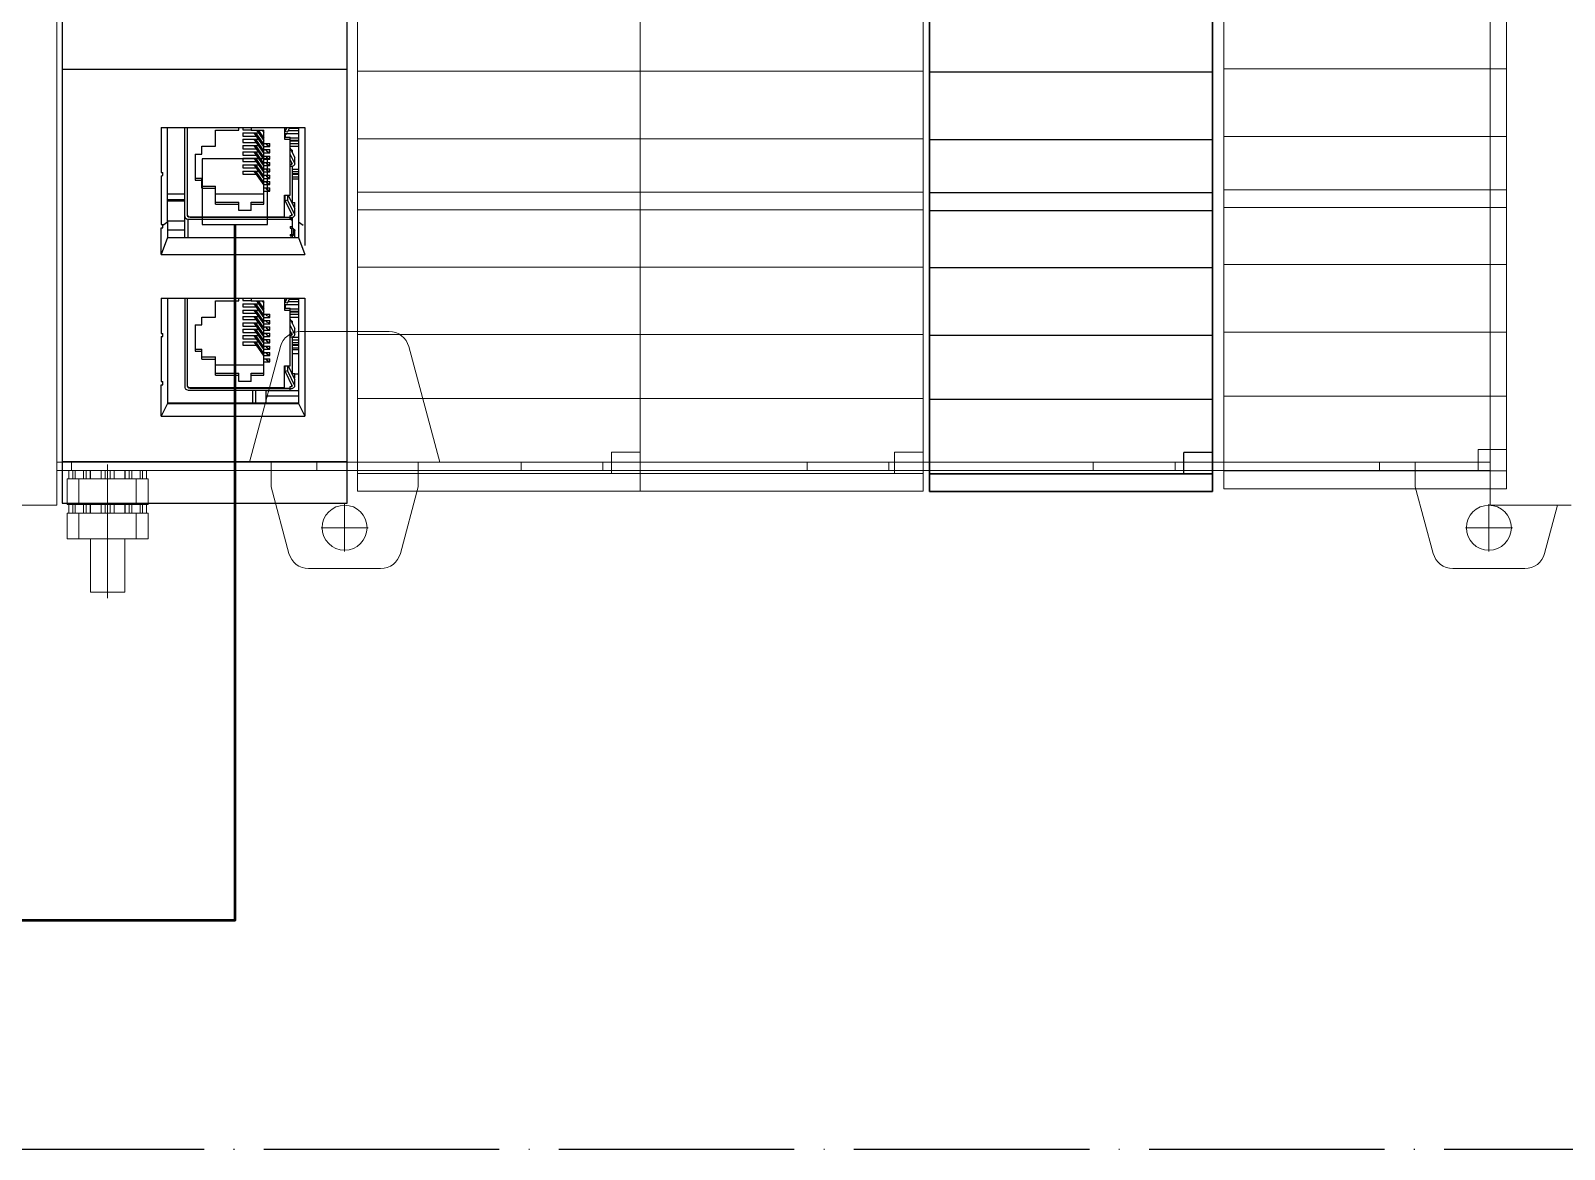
# Model space of a CAD drawing. Header units: millimetres. Extents: x 0 to 3780, y 0 to 2673.
# Drawn here: x 1346 to 1533.7, y 472 to 608.8 of the extents above; entities that cross this region are included whole.
import ezdxf
from ezdxf.enums import TextEntityAlignment as Align

# ---------------------------------------------------------------- set-up
doc = ezdxf.new("R2010")
doc.units = ezdxf.units.MM
doc.linetypes.add('EPL_DASHDOT', pattern=[1, 0.8, -0.1, 0, -0.1])
for name, color, linetype, lineweight in [('AM_0', 7, 'Continuous', 5), ('AM_7', 7, 'Continuous', 5), ('AM_9', 6, 'Continuous', 5), ('EPLAN102', 7, 'Continuous', 5), ('EPLAN307', 134, 'EPL_DASHDOT', 5), ('EPLAN400', 5, 'Continuous', 5), ('EPLAN440', 73, 'Continuous', 5), ('EPLAN500', 7, 'Continuous', 5), ('EPLAN501', 7, 'Continuous', 5), ('EPLAN502', 7, 'Continuous', 5), ('EPLAN503', 7, 'Continuous', 5), ('EPLAN504', 7, 'Continuous', 5), ('EPLAN700', 12, 'Continuous', 5), ('EPLAN706', 5, 'Continuous', 5), ('EPLAN710', 5, 'Continuous', 5), ('EPLAN712', 5, 'Continuous', 5), ('EPLAN714', 7, 'Continuous', 5)]:
    doc.layers.add(name, color=color, linetype=linetype, lineweight=lineweight)
doc.styles.add('Tahoma', font='')
doc.styles.get('Tahoma').set_extended_font_data('Tahoma')

# ---------------------------------------------------------------- blocks, each defined once
blk = doc.blocks.new('EPLSYM_LibrarySPECIAL_Symbol2_Variant0_Placement1_1')
at = {"layer": 'EPLAN307', "lineweight": 25, "ltscale": 36}
blk.add_lwpolyline([(0, -276.51), (638.05, -276.51), (638.05, 0), (0, 0)], close=True, dxfattribs=at)
at = {"layer": 'EPLAN400', "color": 5, "style": 'Tahoma'}
blk.add_attdef('88_20010', text='', height=2.26, dxfattribs=at).set_placement((-1.5, -0.95), align=Align.TOP_RIGHT)
at = {"layer": 'EPLAN500', "color": 7, "style": 'Tahoma'}
blk.add_attdef('88_20027', text='', height=1.63, dxfattribs=at).set_placement((-1.5, -4.58), align=Align.TOP_RIGHT)
at = {"layer": 'EPLAN501', "color": 7, "style": 'Tahoma'}
blk.add_attdef('88_20011', text='', height=18.06, dxfattribs=at).set_placement((-1.5, -13.26), align=Align.TOP_RIGHT)
at = {"layer": 'EPLAN502', "color": 7, "style": 'Tahoma'}
blk.add_attdef('88_20025', text='', height=1.63, dxfattribs=at).set_placement((-1.5, -12.68), align=Align.TOP_RIGHT)
at = {"layer": 'EPLAN503', "color": 7, "style": 'Tahoma'}
blk.add_attdef('88_20024', text='', height=1.63, dxfattribs=at).set_placement((-1.5, -15.38), align=Align.TOP_RIGHT)
at = {"layer": 'EPLAN504', "color": 7, "style": 'Tahoma'}
blk.add_attdef('88_20901[1]', text='', height=1.63, dxfattribs=at).set_placement((-1.5, -7.28), align=Align.TOP_RIGHT)
blk = doc.blocks.new('EPLSYM_LibrarySPECIAL_Symbol210_Variant2_Placement43')
at = {"layer": 'EPLAN700', "lineweight": 50, "ltscale": 36}
blk.add_line((0, 0), (0, -2), dxfattribs=at)
at = {"layer": 'EPLAN706', "lineweight": 25, "ltscale": 36}
blk.add_lwpolyline([(-4, 0), (4, 0), (4, 8), (-4, 8)], close=True, dxfattribs=at)
at = {"layer": 'EPLAN440', "color": 73, "style": 'Tahoma'}
blk.add_attdef('17_20300', text='', height=1.63, dxfattribs=at).set_placement((0, 13.75), align=Align.BOTTOM_LEFT)
at = {"layer": 'EPLAN500', "color": 7, "style": 'Tahoma'}
blk.add_attdef('17_20027', text='', height=1.63, dxfattribs=at).set_placement((0, 16.45), align=Align.BOTTOM_LEFT)
at = {"layer": 'EPLAN501', "color": 7, "style": 'Tahoma'}
blk.add_attdef('17_20011', text='', height=1.63, dxfattribs=at).set_placement((0, 19.15), align=Align.BOTTOM_LEFT)
at = {"layer": 'EPLAN712', "color": 5, "style": 'Tahoma'}
blk.add_attdef('17_20010', text='', height=2.26, dxfattribs=at).set_placement((0, 10), align=Align.BOTTOM_CENTER)
blk = doc.blocks.new('EPLSYM_LibrarySPECIAL_Symbol202_Variant0_Placement43_12')
at = {"layer": 'EPLAN700', "color": 3, "lineweight": 50, "ltscale": 36}
blk.add_lwpolyline([(0, 0), (0, -83.13), (-284.17, -83.13), (-284.17, 718.88), (-487.19, 718.88)], dxfattribs=at)
at = {"layer": 'EPLAN710', "color": 5, "style": 'Tahoma'}
blk.add_attdef('17_20010', text='', height=2.26, dxfattribs=at).set_placement((-1, 9.1), align=Align.BOTTOM_LEFT)
at = {"layer": 'EPLAN714', "color": 7, "style": 'Tahoma'}
for tag, height, p in [('17_20027', 6.32, (-1, 6.4)), ('17_20250', 1.63, (-1, 3.7)), ('17_20011', 1.63, (-1, 1))]:
    blk.add_attdef(tag, text='', height=height, dxfattribs=at).set_placement(p, align=Align.BOTTOM_RIGHT)

msp = doc.modelspace()

# ---------------------------------------------------------------- linework, layer by layer
at = {"lineweight": 0}
for p, q in [((1386, 603.85), (1420.6, 603.85)), ((1420.6, 603.85), (1455.2, 603.85)), ((1492, 604.15), (1526.6, 604.15)), ((1386, 595.58), (1420.6, 595.58)), ((1420.6, 595.58), (1455.2, 595.58)), ((1492, 595.88), (1526.6, 595.88)), ((1492, 589.36), (1526.6, 589.36)), ((1386, 589.06), (1420.6, 589.06)), ((1420.6, 589.06), (1455.2, 589.06)), ((1386, 586.89), (1420.6, 586.89)), ((1420.6, 586.89), (1455.2, 586.89)), ((1492, 587.19), (1526.6, 587.19)), ((1386, 579.91), (1420.6, 579.91)), ((1420.6, 579.91), (1455.2, 579.91)), ((1492, 580.21), (1526.6, 580.21)), ((1386, 571.66), (1420.6, 571.66)), ((1420.6, 571.66), (1455.2, 571.66)), ((1492, 571.96), (1526.6, 571.96)), ((1386, 563.82), (1420.6, 563.82)), ((1420.6, 563.82), (1455.2, 563.82)), ((1492, 564.12), (1526.6, 564.12)), ((1523.1, 554.97), (1523.1, 557.58)), ((1526.6, 557.58), (1523.1, 557.58)), ((1417.1, 554.67), (1417.1, 557.28)), ((1420.6, 557.28), (1417.1, 557.28)), ((1451.7, 554.67), (1451.7, 557.28)), ((1455.2, 557.28), (1451.7, 557.28))]:
    msp.add_line(p, q, dxfattribs=at)
for points in [[(1420.6, 554.67), (1386, 554.67), (1386, 697), (1420.6, 697)], [(1386, 697), (1386, 554.67), (1420.6, 554.67), (1420.6, 697)], [(1455.2, 554.67), (1420.6, 554.67), (1420.6, 697), (1455.2, 697)], [(1420.6, 697), (1420.6, 554.67), (1455.2, 554.67), (1455.2, 697)], [(1526.6, 554.97), (1492, 554.97), (1492, 697.3), (1526.6, 697.3)], [(1492, 697.3), (1492, 554.97), (1526.6, 554.97), (1526.6, 697.3)], [(1420.6, 552.5), (1420.6, 554.67), (1420.6, 552.5), (1386, 552.5), (1386, 554.67), (1386, 552.5)], [(1455.2, 552.5), (1455.2, 554.67), (1455.2, 552.5), (1420.6, 552.5), (1420.6, 554.67), (1420.6, 552.5)], [(1526.6, 552.8), (1526.6, 554.97), (1526.6, 552.8), (1492, 552.8), (1492, 554.97), (1492, 552.8)]]:
    msp.add_lwpolyline(points, close=True, dxfattribs=at)
at = {"layer": 'AM_0'}
for p, q in [((1349.23, 550.8), (1349.23, 696.08)), ((1524.58, 696.08), (1524.58, 550.8)), ((1378.99, 572.03), (1389.87, 572.03)), ((1372.78, 556.03), (1376.57, 570.18)), ((1392.29, 570.18), (1396.08, 556.03)), ((1349.23, 556.03), (1524.58, 556.03)), ((1349.23, 555.03), (1524.58, 555.03)), ((1350.48, 553.99), (1350.48, 550.85)), ((1350.48, 553.99), (1360.39, 553.99)), ((1350.67, 555.03), (1350.67, 553.99)), ((1350.68, 553.99), (1350.68, 555.03)), ((1351.16, 553.99), (1351.16, 555.03)), ((1351.46, 553.99), (1351.46, 555.03)), ((1351.93, 553.99), (1351.93, 550.85)), ((1352.79, 553.99), (1352.79, 555.03)), ((1353.32, 553.99), (1353.32, 555.03)), ((1354.65, 553.99), (1354.65, 555.03)), ((1355.13, 553.99), (1355.13, 555.03)), ((1355.43, 553.99), (1355.43, 550.85)), ((1355.74, 553.99), (1355.74, 555.03)), ((1356.22, 553.99), (1356.22, 555.03)), ((1357.55, 553.99), (1357.55, 555.03)), ((1358.08, 553.99), (1358.08, 555.03)), ((1358.94, 553.99), (1358.94, 550.85)), ((1359.4, 553.99), (1359.4, 555.03)), ((1359.71, 553.99), (1359.71, 555.03)), ((1360.19, 553.99), (1360.19, 555.03)), ((1360.2, 553.99), (1360.2, 555.03)), ((1360.39, 553.99), (1360.39, 550.85)), ((1375.43, 555.03), (1375.43, 553.03)), ((1393.43, 553.03), (1393.43, 555.03)), ((1515.43, 555.03), (1515.43, 553.03)), ((1375.43, 553.03), (1377.62, 544.88)), ((1391.25, 544.88), (1393.43, 553.03)), ((1515.43, 553.03), (1517.62, 544.88)), ((1339.33, 550.8), (1349.23, 550.8)), ((1360.39, 550.85), (1350.48, 550.85)), ((1350.48, 549.81), (1350.48, 546.67)), ((1350.48, 549.81), (1360.39, 549.81)), ((1350.67, 550.85), (1350.67, 549.81)), ((1350.68, 549.81), (1350.68, 550.85)), ((1351.16, 549.81), (1351.16, 550.85)), ((1351.46, 549.81), (1351.46, 550.85)), ((1351.93, 549.81), (1351.93, 546.67)), ((1352.79, 549.81), (1352.79, 550.85)), ((1353.32, 549.81), (1353.32, 550.85)), ((1354.65, 549.81), (1354.65, 550.85)), ((1355.13, 549.81), (1355.13, 550.85)), ((1355.43, 549.81), (1355.43, 546.67)), ((1355.74, 549.81), (1355.74, 550.85)), ((1356.22, 549.81), (1356.22, 550.85)), ((1357.55, 549.81), (1357.55, 550.85)), ((1358.08, 549.81), (1358.08, 550.85)), ((1358.94, 549.81), (1358.94, 546.67)), ((1359.4, 549.81), (1359.4, 550.85)), ((1359.71, 549.81), (1359.71, 550.85)), ((1360.19, 549.81), (1360.19, 550.85)), ((1360.2, 549.81), (1360.2, 550.85)), ((1360.39, 549.81), (1360.39, 546.67)), ((1524.58, 550.8), (1534.48, 550.8)), ((1531.25, 544.88), (1532.84, 550.8)), ((1350.48, 546.67), (1360.39, 546.67)), ((1353.35, 546.67), (1353.35, 540.15)), ((1357.52, 540.15), (1357.52, 546.67)), ((1380.03, 543.03), (1388.84, 543.03)), ((1520.03, 543.03), (1528.84, 543.03)), ((1353.35, 540.15), (1357.52, 540.15))]:
    msp.add_line(p, q, dxfattribs=at)
for centre in [(1384.43, 548.03), (1524.43, 548.03)]:
    msp.add_circle(centre, 2.75, dxfattribs=at)
for centre, start, end in [((1378.99, 569.53), 90, 165), ((1389.87, 569.53), 15, 90), ((1380.03, 545.53), 195, 270), ((1388.84, 545.53), 270, 345), ((1520.03, 545.53), 195, 270), ((1528.84, 545.53), 270, 345)]:
    msp.add_arc(centre, 2.5, start, end, dxfattribs=at)
at = {"layer": 'AM_7', "ltscale": 1.5}
for p, q in [((1355.43, 555.77), (1355.43, 539.41)), ((1384.43, 545.14), (1384.43, 550.92)), ((1524.43, 545.14), (1524.43, 550.92)), ((1381.55, 548.03), (1387.32, 548.03)), ((1521.55, 548.03), (1527.32, 548.03))]:
    msp.add_line(p, q, dxfattribs=at)
at = {"layer": 'AM_9', "ltscale": 2}
for p, q in [((1351.03, 556.03), (1351.03, 555.03)), ((1371.03, 556.03), (1371.03, 555.03)), ((1375.43, 556.03), (1375.43, 555.03)), ((1381.03, 556.03), (1381.03, 555.03)), ((1393.43, 555.03), (1393.43, 556.03)), ((1406.03, 556.03), (1406.03, 555.03)), ((1416.03, 556.03), (1416.03, 555.03)), ((1441.03, 556.03), (1441.03, 555.03)), ((1451.03, 556.03), (1451.03, 555.03)), ((1476.03, 556.03), (1476.03, 555.03)), ((1486.03, 556.03), (1486.03, 555.03)), ((1511.03, 556.03), (1511.03, 555.03)), ((1515.43, 556.03), (1515.43, 555.03)), ((1352.49, 553.99), (1352.49, 555.03)), ((1353.28, 553.99), (1353.28, 555.03)), ((1357.59, 553.99), (1357.59, 555.03)), ((1358.38, 553.99), (1358.38, 555.03)), ((1352.49, 549.81), (1352.49, 550.85)), ((1353.28, 549.81), (1353.28, 550.85)), ((1357.59, 549.81), (1357.59, 550.85)), ((1358.38, 549.81), (1358.38, 550.85))]:
    msp.add_line(p, q, dxfattribs=at)
at = {"layer": 'EPLAN102', "lineweight": 25, "ltscale": 36}
for p, q in [((1349.88, 604.11), (1384.75, 604.11)), ((1456, 603.8), (1490.6, 603.8)), ((1361.97, 596.98), (1379.57, 596.98)), ((1362.77, 585.46), (1362.77, 596.98)), ((1364.87, 583.52), (1364.87, 596.98)), ((1371.49, 596.66), (1371.49, 596.98)), ((1377.06, 596.96), (1377.16, 596.96)), ((1377.06, 596.89), (1377.16, 596.89)), ((1377.16, 596.48), (1377.16, 596.98)), ((1377.44, 596.39), (1377.73, 596.98)), ((1377.68, 596.89), (1378.77, 596.89)), ((1377.72, 596.96), (1378.77, 596.96)), ((1379.57, 596.98), (1379.57, 582.55)), ((1371.99, 596.32), (1373.87, 596.32)), ((1371.99, 595.55), (1373.87, 595.55)), ((1373.33, 596.32), (1374.53, 594.59)), ((1373.33, 595.55), (1374.53, 593.81)), ((1373.53, 596.32), (1374.53, 594.88)), ((1373.53, 595.55), (1374.53, 594.1)), ((1373.63, 596.66), (1374.53, 595.37)), ((1373.84, 596.66), (1374.53, 595.66)), ((1374.34, 596.66), (1374.53, 596.38)), ((1374.53, 587.59), (1374.53, 596.66)), ((1374.53, 595.04), (1375.29, 595.04)), ((1374.75, 595.04), (1374.76, 595.04)), ((1374.89, 594.9), (1375.07, 594.79)), ((1375.18, 595.04), (1375.29, 595.01)), ((1375.29, 594.65), (1375.29, 595.04)), ((1377.06, 596.6), (1377.16, 596.6)), ((1377.06, 596.25), (1378.77, 596.25)), ((1377.06, 595.88), (1377.21, 595.88)), ((1377.06, 595.8), (1377.78, 595.8)), ((1377.54, 596.6), (1378.77, 596.6)), ((1377.78, 588.71), (1377.78, 595.8)), ((1377.78, 595.7), (1378.77, 595.7)), ((1377.78, 595.41), (1378.77, 595.41)), ((1377.78, 595.34), (1378.77, 595.34)), ((1377.78, 595.04), (1378.77, 595.04)), ((1456, 595.52), (1490.6, 595.52)), ((1366.14, 593.73), (1366.98, 593.73)), ((1371.99, 594.77), (1373.87, 594.77)), ((1371.99, 593.99), (1373.87, 593.99)), ((1371.99, 593.21), (1373.87, 593.21)), ((1373.33, 594.77), (1374.53, 593.03)), ((1373.33, 593.99), (1374.53, 592.25)), ((1373.33, 593.21), (1374.53, 591.48)), ((1373.53, 594.77), (1374.53, 593.32)), ((1373.53, 593.99), (1374.53, 592.55)), ((1373.53, 593.21), (1374.53, 591.77)), ((1374.53, 594.65), (1375.29, 594.65)), ((1374.53, 594.27), (1375.29, 594.27)), ((1374.53, 593.88), (1375.29, 593.88)), ((1374.53, 593.49), (1375.29, 593.49)), ((1374.53, 593.1), (1375.29, 593.1)), ((1374.75, 594.27), (1374.76, 594.26)), ((1374.75, 593.49), (1374.76, 593.48)), ((1374.89, 594.12), (1375.07, 594.01)), ((1374.89, 593.35), (1375.07, 593.23)), ((1375.07, 594.79), (1375.29, 594.71)), ((1375.07, 594.01), (1375.29, 593.94)), ((1375.07, 593.23), (1375.29, 593.16)), ((1375.18, 594.27), (1375.29, 594.23)), ((1375.18, 593.49), (1375.29, 593.45)), ((1375.29, 593.88), (1375.29, 594.27)), ((1375.29, 593.1), (1375.29, 593.49)), ((1377.78, 594.69), (1378.77, 594.69)), ((1377.78, 594.45), (1378.31, 593.37)), ((1377.78, 593.67), (1378.31, 592.6)), ((1377.78, 593.02), (1378.03, 592.52)), ((1377.85, 594.32), (1378.06, 594.15)), ((1378.06, 593.88), (1378.06, 594.15)), ((1378.31, 593.37), (1378.33, 593.28)), ((1378.33, 592.51), (1378.33, 593.28)), ((1361.97, 591.08), (1362.19, 591.09)), ((1362.19, 591.09), (1362.19, 591.49)), ((1371.99, 592.43), (1373.87, 592.43)), ((1371.99, 591.65), (1373.87, 591.65)), ((1373.33, 592.43), (1374.53, 590.7)), ((1373.33, 591.65), (1374.53, 589.92)), ((1373.53, 592.43), (1374.53, 590.99)), ((1373.53, 591.65), (1374.53, 590.21)), ((1374.53, 592.71), (1375.29, 592.71)), ((1374.53, 592.32), (1375.29, 592.32)), ((1374.53, 591.93), (1375.29, 591.93)), ((1374.53, 591.54), (1375.29, 591.54)), ((1374.53, 591.15), (1375.29, 591.15)), ((1374.75, 592.71), (1374.76, 592.71)), ((1374.75, 591.93), (1374.76, 591.93)), ((1374.75, 591.15), (1374.76, 591.15)), ((1374.89, 592.57), (1375.07, 592.46)), ((1374.89, 591.79), (1375.07, 591.68)), ((1375.07, 592.46), (1375.29, 592.38)), ((1375.07, 591.68), (1375.29, 591.6)), ((1375.18, 592.71), (1375.29, 592.67)), ((1375.18, 591.93), (1375.29, 591.89)), ((1375.18, 591.15), (1375.29, 591.11)), ((1375.29, 592.32), (1375.29, 592.71)), ((1375.29, 591.54), (1375.29, 591.93)), ((1375.29, 590.76), (1375.29, 591.15)), ((1377.78, 592.46), (1377.93, 592.46)), ((1377.78, 592.27), (1378.06, 592.27)), ((1377.94, 592.46), (1377.95, 592.47)), ((1377.95, 592.47), (1377.95, 592.47)), ((1378.06, 587.8), (1378.06, 592.27)), ((1378.06, 592.26), (1378.09, 592.26)), ((1378.06, 591.89), (1378.77, 591.89)), ((1378.06, 591.58), (1378.77, 591.58)), ((1378.06, 591.35), (1378.77, 591.35)), ((1378.06, 591.26), (1378.77, 591.26)), ((1378.06, 590.77), (1378.06, 591.26)), ((1378.09, 592.26), (1378.15, 592.3)), ((1378.15, 592.3), (1378.23, 592.35)), ((1378.23, 592.35), (1378.3, 592.42)), ((1378.3, 592.42), (1378.33, 592.51)), ((1366.14, 590.78), (1366.98, 590.78)), ((1366.98, 589.56), (1366.98, 590.78)), ((1366.98, 589.82), (1368.63, 589.82)), ((1366.98, 589.56), (1368.63, 589.56)), ((1368.63, 587.59), (1368.63, 589.82)), ((1374.53, 590.76), (1375.29, 590.76)), ((1374.53, 590.37), (1375.29, 590.37)), ((1374.53, 589.99), (1375.29, 589.99)), ((1374.53, 589.6), (1375.29, 589.6)), ((1374.53, 589.21), (1375.29, 589.21)), ((1374.75, 590.37), (1374.76, 590.37)), ((1374.75, 589.6), (1374.76, 589.59)), ((1374.89, 591.01), (1375.07, 590.9)), ((1374.89, 590.23), (1375.07, 590.12)), ((1374.89, 589.45), (1375.07, 589.34)), ((1375.07, 590.9), (1375.29, 590.82)), ((1375.07, 590.12), (1375.29, 590.04)), ((1375.07, 589.34), (1375.29, 589.27)), ((1375.18, 590.37), (1375.29, 590.34)), ((1375.18, 589.6), (1375.29, 589.56)), ((1375.29, 589.99), (1375.29, 590.37)), ((1375.29, 589.21), (1375.29, 589.6)), ((1378.06, 590.94), (1378.77, 590.94)), ((1378.06, 590.71), (1378.77, 590.71)), ((1362.77, 588.87), (1364.87, 588.87)), ((1362.77, 588.16), (1364.87, 588.16)), ((1362.77, 588.04), (1364.87, 588.04)), ((1362.77, 588.04), (1364.87, 588.04)), ((1362.77, 588.03), (1364.87, 588.03)), ((1362.77, 588.03), (1364.87, 588.03)), ((1362.77, 588.02), (1364.87, 588.02)), ((1362.77, 588.02), (1364.87, 588.02)), ((1362.77, 588.01), (1364.87, 588.01)), ((1362.77, 588.01), (1364.87, 588.01)), ((1368.63, 588.87), (1374.53, 588.87)), ((1368.63, 587.86), (1371.49, 587.86)), ((1368.63, 587.59), (1371.49, 587.59)), ((1373.01, 587.86), (1374.53, 587.86)), ((1373.01, 586.81), (1373.01, 587.86)), ((1373.01, 587.59), (1374.53, 587.59)), ((1377.16, 588.03), (1377.16, 588.71)), ((1377.52, 588.71), (1378.31, 587.11)), ((1378.06, 587.8), (1378.33, 587.8)), ((1378.13, 587.48), (1378.33, 587.48)), ((1378.33, 587.25), (1378.33, 587.8)), ((1456, 589.01), (1490.6, 589.01)), ((1362.77, 585.55), (1364.87, 585.55)), ((1364.87, 586.08), (1364.92, 585.93)), ((1364.92, 585.93), (1365.07, 585.82)), ((1365.07, 585.82), (1365.27, 585.78)), ((1365.17, 586.34), (1365.21, 586.2)), ((1365.21, 586.2), (1365.34, 586.11)), ((1365.21, 586.14), (1365.34, 586.04)), ((1365.34, 586.11), (1365.52, 586.07)), ((1365.34, 586.04), (1365.52, 586.01)), ((1365.52, 586.07), (1377.06, 586.07)), ((1377.76, 585.97), (1377.93, 585.97)), ((1377.76, 585.9), (1378.06, 585.69)), ((1377.76, 585.82), (1378.06, 585.59)), ((1377.93, 585.97), (1378.01, 585.98)), ((1377.94, 586.2), (1377.95, 586.2)), ((1377.94, 585.97), (1378.06, 585.89)), ((1377.95, 586.2), (1377.95, 586.2)), ((1378.01, 585.98), (1378.09, 586)), ((1378.09, 586), (1378.15, 586.03)), ((1378.15, 586.03), (1378.23, 586.08)), ((1378.23, 586.08), (1378.3, 586.16)), ((1378.24, 587.25), (1378.33, 587.25)), ((1378.3, 586.16), (1378.33, 586.25)), ((1378.31, 587.11), (1378.33, 587.02)), ((1378.33, 586.25), (1378.33, 587.02)), ((1456, 586.83), (1490.6, 586.83)), ((1361.97, 584.7), (1362.19, 584.71)), ((1361.97, 581.46), (1361.97, 584.7)), ((1362.19, 584.71), (1362.19, 585.05)), ((1362.77, 584.48), (1364.87, 584.48)), ((1377.76, 584.87), (1378.06, 584.87)), ((1377.76, 583.9), (1377.93, 583.9)), ((1377.93, 584.68), (1378.01, 584.67)), ((1378.01, 584.67), (1378.09, 584.65)), ((1378.01, 583.9), (1378.09, 583.87)), ((1378.06, 583.52), (1378.06, 583.71)), ((1378.09, 584.65), (1378.15, 584.61)), ((1378.09, 583.87), (1378.15, 583.84)), ((1378.15, 584.61), (1378.23, 584.56)), ((1378.23, 584.56), (1378.3, 584.49)), ((1378.3, 584.49), (1378.33, 584.4)), ((1378.3, 583.71), (1378.33, 583.63)), ((1378.31, 583.54), (1378.33, 583.63)), ((1378.33, 583.63), (1378.33, 584.4)), ((1378.33, 583.52), (1378.33, 584.27)), ((1362.77, 583.52), (1378.77, 583.52)), ((1378.3, 583.52), (1378.31, 583.54)), ((1456, 579.86), (1490.6, 579.86)), ((1361.97, 576.09), (1379.57, 576.09)), ((1371.49, 575.76), (1371.49, 576.09)), ((1377.06, 576.06), (1377.16, 576.06)), ((1377.16, 575.57), (1377.16, 576.09)), ((1377.44, 575.49), (1377.73, 576.09)), ((1377.72, 576.06), (1378.77, 576.06)), ((1379.57, 576.09), (1379.57, 561.66)), ((1371.99, 575.42), (1373.87, 575.42)), ((1371.99, 574.64), (1373.87, 574.64)), ((1373.33, 575.42), (1374.53, 573.69)), ((1373.33, 574.64), (1374.53, 572.91)), ((1373.53, 575.42), (1374.53, 573.98)), ((1373.53, 574.64), (1374.53, 573.2)), ((1373.63, 575.76), (1374.53, 574.47)), ((1373.84, 575.76), (1374.53, 574.76)), ((1374.34, 575.76), (1374.53, 575.48)), ((1374.53, 566.69), (1374.53, 575.76)), ((1377.06, 575.99), (1377.16, 575.99)), ((1377.06, 575.7), (1377.16, 575.7)), ((1377.06, 575.35), (1378.77, 575.35)), ((1377.06, 574.98), (1377.21, 574.98)), ((1377.06, 574.9), (1377.78, 574.9)), ((1377.54, 575.7), (1378.77, 575.7)), ((1377.68, 575.99), (1378.77, 575.99)), ((1377.78, 567.81), (1377.78, 574.9)), ((1377.78, 574.8), (1378.77, 574.8)), ((1377.78, 574.51), (1378.77, 574.51)), ((1377.78, 574.43), (1378.77, 574.43)), ((1366.14, 572.83), (1366.98, 572.83)), ((1371.99, 573.87), (1373.87, 573.87)), ((1371.99, 573.09), (1373.87, 573.09)), ((1371.99, 572.31), (1373.87, 572.31)), ((1373.33, 573.87), (1374.53, 572.13)), ((1373.33, 573.09), (1374.53, 571.35)), ((1373.33, 572.31), (1374.53, 570.57)), ((1373.53, 573.87), (1374.53, 572.42)), ((1373.53, 573.09), (1374.53, 571.64)), ((1373.53, 572.31), (1374.53, 570.87)), ((1374.53, 574.14), (1375.29, 574.14)), ((1374.53, 573.75), (1375.29, 573.75)), ((1374.53, 573.36), (1375.29, 573.36)), ((1374.53, 572.98), (1375.29, 572.98)), ((1374.53, 572.59), (1375.29, 572.59)), ((1374.75, 574.14), (1374.76, 574.14)), ((1374.75, 573.36), (1374.76, 573.36)), ((1374.75, 572.59), (1374.76, 572.58)), ((1374.89, 574), (1375.07, 573.89)), ((1374.89, 573.22), (1375.07, 573.11)), ((1374.89, 572.44), (1375.07, 572.33)), ((1375.07, 573.89), (1375.29, 573.81)), ((1375.07, 573.11), (1375.29, 573.03)), ((1375.07, 572.33), (1375.29, 572.26)), ((1375.18, 574.14), (1375.29, 574.1)), ((1375.18, 573.36), (1375.29, 573.33)), ((1375.18, 572.59), (1375.29, 572.55)), ((1375.29, 573.75), (1375.29, 574.14)), ((1375.29, 572.98), (1375.29, 573.36)), ((1375.29, 572.2), (1375.29, 572.59)), ((1377.78, 574.14), (1378.77, 574.14)), ((1377.78, 573.79), (1378.77, 573.79)), ((1377.78, 573.54), (1378.31, 572.47)), ((1377.78, 572.77), (1378.31, 571.7)), ((1377.85, 573.42), (1378.06, 573.25)), ((1378.06, 572.98), (1378.06, 573.25)), ((1378.31, 572.47), (1378.33, 572.38)), ((1378.33, 571.61), (1378.33, 572.38)), ((1361.97, 571.4), (1362.19, 571.41)), ((1362.19, 571.41), (1362.19, 571.79)), ((1371.99, 571.53), (1373.87, 571.53)), ((1371.99, 570.75), (1373.87, 570.75)), ((1373.33, 571.53), (1374.53, 569.8)), ((1373.33, 570.75), (1374.53, 569.02)), ((1373.53, 571.53), (1374.53, 570.09)), ((1373.53, 570.75), (1374.53, 569.31)), ((1374.53, 572.2), (1375.29, 572.2)), ((1374.53, 571.81), (1375.29, 571.81)), ((1374.53, 571.42), (1375.29, 571.42)), ((1374.53, 571.03), (1375.29, 571.03)), ((1374.53, 570.64), (1375.29, 570.64)), ((1374.75, 571.81), (1374.76, 571.8)), ((1374.75, 571.03), (1374.76, 571.03)), ((1374.89, 571.67), (1375.07, 571.55)), ((1374.89, 570.89), (1375.07, 570.78)), ((1375.07, 571.55), (1375.29, 571.48)), ((1375.07, 570.78), (1375.29, 570.7)), ((1375.18, 571.81), (1375.29, 571.77)), ((1375.18, 571.03), (1375.29, 570.99)), ((1375.29, 571.42), (1375.29, 571.81)), ((1375.29, 570.64), (1375.29, 571.03)), ((1377.78, 572.12), (1378.03, 571.62)), ((1377.78, 571.56), (1377.93, 571.56)), ((1377.78, 571.37), (1378.06, 571.37)), ((1377.94, 571.56), (1377.95, 571.57)), ((1377.95, 571.57), (1377.95, 571.57)), ((1378.06, 566.9), (1378.06, 571.37)), ((1378.06, 571.35), (1378.09, 571.36)), ((1378.06, 571.34), (1378.77, 571.34)), ((1378.06, 571.34), (1378.77, 571.34)), ((1378.06, 570.99), (1378.77, 570.99)), ((1378.06, 570.68), (1378.77, 570.68)), ((1378.06, 570.45), (1378.77, 570.45)), ((1378.09, 571.36), (1378.15, 571.4)), ((1378.15, 571.4), (1378.23, 571.45)), ((1378.23, 571.45), (1378.3, 571.52)), ((1378.3, 571.52), (1378.33, 571.61)), ((1456, 571.6), (1490.6, 571.6)), ((1366.14, 569.88), (1366.98, 569.88)), ((1366.98, 568.66), (1366.98, 569.88)), ((1366.98, 568.92), (1368.63, 568.92)), ((1366.98, 568.66), (1368.63, 568.66)), ((1368.63, 566.69), (1368.63, 568.92)), ((1374.53, 570.25), (1375.29, 570.25)), ((1374.53, 569.86), (1375.29, 569.86)), ((1374.53, 569.47), (1375.29, 569.47)), ((1374.53, 569.08), (1375.29, 569.08)), ((1374.53, 568.69), (1375.29, 568.69)), ((1374.75, 570.25), (1374.76, 570.25)), ((1374.75, 569.47), (1374.76, 569.47)), ((1374.75, 568.69), (1374.76, 568.69)), ((1374.89, 570.11), (1375.07, 570)), ((1374.89, 569.33), (1375.07, 569.22)), ((1375.07, 570), (1375.29, 569.92)), ((1375.07, 569.22), (1375.29, 569.14)), ((1375.18, 570.25), (1375.29, 570.21)), ((1375.18, 569.47), (1375.29, 569.43)), ((1375.18, 568.69), (1375.29, 568.66)), ((1375.29, 569.86), (1375.29, 570.25)), ((1375.29, 569.08), (1375.29, 569.47)), ((1375.29, 568.31), (1375.29, 568.69)), ((1378.06, 570.35), (1378.77, 570.35)), ((1378.06, 569.87), (1378.06, 570.35)), ((1378.06, 570.04), (1378.77, 570.04)), ((1378.06, 569.81), (1378.77, 569.81)), ((1378.06, 569.34), (1378.77, 569.34)), ((1368.63, 567.97), (1374.53, 567.97)), ((1368.63, 566.95), (1371.49, 566.95)), ((1368.63, 566.69), (1371.49, 566.69)), ((1373.01, 566.95), (1374.53, 566.95)), ((1373.01, 565.91), (1373.01, 566.95)), ((1373.01, 566.69), (1374.53, 566.69)), ((1374.53, 568.31), (1375.29, 568.31)), ((1374.89, 568.55), (1375.07, 568.44)), ((1375.07, 568.44), (1375.29, 568.36)), ((1377.16, 567.13), (1377.16, 567.81)), ((1377.52, 567.81), (1378.31, 566.21)), ((1378.06, 566.9), (1378.33, 566.9)), ((1378.33, 566.35), (1378.33, 566.9)), ((1378.33, 566.83), (1378.77, 566.83)), ((1361.97, 565.5), (1362.19, 565.51)), ((1361.97, 561.66), (1361.97, 565.5)), ((1362.19, 565.51), (1362.19, 565.9)), ((1364.92, 565.03), (1365.07, 564.92)), ((1365.07, 564.92), (1365.27, 564.87)), ((1365.17, 565.44), (1365.21, 565.3)), ((1365.21, 565.3), (1365.34, 565.2)), ((1365.21, 565.24), (1365.34, 565.14)), ((1365.27, 564.87), (1377.76, 564.87)), ((1365.34, 565.2), (1365.52, 565.17)), ((1365.34, 565.14), (1365.52, 565.1)), ((1365.52, 565.17), (1377.06, 565.17)), ((1373.2, 563.31), (1373.2, 564.87)), ((1373.58, 563.31), (1373.58, 564.87)), ((1374.85, 563.31), (1374.85, 564.87)), ((1374.85, 564.83), (1378.77, 564.83)), ((1377.76, 565.07), (1377.93, 565.07)), ((1377.93, 565.07), (1378.01, 565.07)), ((1377.94, 565.3), (1377.95, 565.3)), ((1377.95, 565.3), (1377.95, 565.3)), ((1378.01, 565.07), (1378.09, 565.1)), ((1378.09, 565.1), (1378.15, 565.13)), ((1378.13, 566.58), (1378.33, 566.58)), ((1378.15, 565.13), (1378.23, 565.18)), ((1378.23, 565.18), (1378.3, 565.26)), ((1378.24, 566.35), (1378.33, 566.35)), ((1378.3, 565.26), (1378.33, 565.35)), ((1378.31, 566.21), (1378.33, 566.12)), ((1378.33, 565.35), (1378.33, 566.12)), ((1362.77, 563.31), (1378.77, 563.31)), ((1374.85, 564.15), (1378.77, 564.15)), ((1456, 563.76), (1490.6, 563.76)), ((1349.88, 556.11), (1384.75, 556.11)), ((1487.1, 554.62), (1487.1, 557.23)), ((1490.6, 557.23), (1487.1, 557.23))]:
    msp.add_line(p, q, dxfattribs=at)
for points in [[(1349.88, 551.03), (1384.75, 551.03), (1384.75, 696.83), (1349.88, 696.83)], [(1490.6, 554.62), (1456, 554.62), (1456, 696.95), (1490.6, 696.95)], [(1456, 696.95), (1456, 554.62), (1490.6, 554.62), (1490.6, 696.95)], [(1490.6, 552.45), (1490.6, 554.62), (1490.6, 552.45), (1456, 552.45), (1456, 554.62), (1456, 552.45)]]:
    msp.add_lwpolyline(points, close=True, dxfattribs=at)
for points in [[(1361.97, 596.98), (1361.97, 591.49), (1362.19, 591.49)], [(1365.17, 596.98), (1365.17, 586.27), (1365.21, 586.14)], [(1371.99, 596.98), (1371.99, 596.71), (1373.01, 596.71)], [(1373.01, 596.98), (1373.01, 596.66), (1374.53, 596.66)], [(1377.06, 596.98), (1377.06, 595.54), (1377.78, 595.54)], [(1377.44, 596.39), (1377.16, 596.48), (1377.4, 596.98)], [(1378.77, 596.98), (1378.77, 585.46), (1379.36, 585.05)], [(1368.63, 594.69), (1368.63, 596.66), (1371.49, 596.66)], [(1371.99, 596.32), (1371.99, 595.93), (1373.6, 595.93)], [(1371.99, 595.55), (1371.99, 595.16), (1373.6, 595.16)], [(1374.76, 595.04), (1374.76, 595.04), (1374.89, 594.9)], [(1377.21, 595.8), (1377.21, 596.14), (1377.37, 596.25)], [(1366.14, 593.73), (1366.14, 590.52), (1366.98, 590.52)], [(1366.98, 593.73), (1366.98, 594.69), (1368.63, 594.69)], [(1371.99, 594.77), (1371.99, 594.38), (1373.6, 594.38)], [(1371.99, 593.99), (1371.99, 593.6), (1373.6, 593.6)], [(1371.99, 593.21), (1371.99, 592.82), (1373.6, 592.82)], [(1374.76, 594.27), (1374.76, 594.26), (1374.89, 594.12)], [(1374.76, 593.49), (1374.76, 593.48), (1374.89, 593.35)], [(1378.31, 593.37), (1378.31, 592.6), (1378.33, 592.51)], [(1361.97, 591.08), (1361.97, 585.12), (1362.21, 585.11)], [(1371.99, 592.43), (1371.99, 592.04), (1373.6, 592.04)], [(1371.99, 591.65), (1371.99, 591.27), (1373.6, 591.27)], [(1374.76, 592.71), (1374.76, 592.71), (1374.89, 592.57)], [(1374.76, 591.93), (1374.76, 591.93), (1374.89, 591.79)], [(1374.76, 591.15), (1374.76, 591.15), (1374.89, 591.01)], [(1377.93, 592.72), (1377.93, 592.46), (1377.94, 592.46)], [(1377.95, 592.68), (1377.95, 592.47), (1378.03, 592.52)], [(1374.76, 590.37), (1374.76, 590.37), (1374.89, 590.23)], [(1374.76, 589.6), (1374.76, 589.59), (1374.89, 589.45)], [(1373.01, 586.81), (1371.49, 586.81), (1371.49, 587.86)], [(1377.06, 586.07), (1377.06, 588.71), (1377.78, 588.71)], [(1377.44, 588.11), (1377.16, 588.03), (1378.03, 586.26)], [(1377.44, 588.71), (1377.44, 588.11), (1378.31, 586.34)], [(1362.21, 585.11), (1362.19, 585.05), (1362.77, 585.46)], [(1362.77, 585.46), (1362.77, 583.52), (1378.77, 583.52)], [(1365.27, 583.52), (1365.27, 585.78), (1377.76, 585.78)], [(1365.52, 586.07), (1365.52, 586.01), (1377.76, 586.01)], [(1377.76, 585.78), (1377.76, 586.2), (1377.93, 586.2)], [(1377.93, 586.45), (1377.93, 586.2), (1377.94, 586.2)], [(1377.95, 586.41), (1377.95, 586.2), (1378.03, 586.26)], [(1378.06, 584.65), (1378.06, 585.59), (1378.06, 585.89)], [(1378.31, 587.11), (1378.31, 586.34), (1378.33, 586.25)], [(1378.77, 585.46), (1378.77, 583.52), (1379.57, 581.46)], [(1377.76, 584.87), (1377.76, 584.68), (1377.93, 584.68)], [(1377.76, 583.9), (1377.76, 583.71), (1378.06, 583.71)], [(1377.93, 584.68), (1377.93, 583.9), (1378.01, 583.9)], [(1378.15, 584.61), (1378.15, 583.84), (1378.23, 583.79)], [(1378.23, 584.56), (1378.23, 583.79), (1378.3, 583.71)], [(1362.77, 583.52), (1361.97, 581.46), (1379.57, 581.46)], [(1361.97, 576.09), (1361.97, 571.8), (1362.19, 571.79)], [(1362.77, 576.09), (1362.77, 563.24), (1378.77, 563.24)], [(1364.87, 576.09), (1364.87, 565.18), (1364.92, 565.03)], [(1365.17, 576.09), (1365.17, 565.37), (1365.21, 565.24)], [(1371.99, 576.09), (1371.99, 575.81), (1373.01, 575.81)], [(1373.01, 576.09), (1373.01, 575.76), (1374.53, 575.76)], [(1377.06, 576.09), (1377.06, 574.64), (1377.78, 574.64)], [(1377.44, 575.49), (1377.16, 575.57), (1377.41, 576.09)], [(1378.77, 576.09), (1378.77, 563.24), (1379.57, 561.66)], [(1368.63, 573.79), (1368.63, 575.76), (1371.49, 575.76)], [(1371.99, 575.42), (1371.99, 575.03), (1373.6, 575.03)], [(1371.99, 574.64), (1371.99, 574.26), (1373.6, 574.26)], [(1377.21, 574.9), (1377.21, 575.24), (1377.37, 575.35)], [(1366.14, 572.83), (1366.14, 569.62), (1366.98, 569.62)], [(1366.98, 572.83), (1366.98, 573.79), (1368.63, 573.79)], [(1371.99, 573.87), (1371.99, 573.48), (1373.6, 573.48)], [(1371.99, 573.09), (1371.99, 572.7), (1373.6, 572.7)], [(1371.99, 572.31), (1371.99, 571.92), (1373.6, 571.92)], [(1374.76, 574.14), (1374.76, 574.14), (1374.89, 574)], [(1374.76, 573.36), (1374.76, 573.36), (1374.89, 573.22)], [(1374.76, 572.59), (1374.76, 572.58), (1374.89, 572.44)], [(1378.31, 572.47), (1378.31, 571.7), (1378.33, 571.61)], [(1361.97, 571.4), (1361.97, 565.9), (1362.19, 565.9)], [(1371.99, 571.53), (1371.99, 571.14), (1373.6, 571.14)], [(1371.99, 570.75), (1371.99, 570.36), (1373.6, 570.36)], [(1374.76, 571.81), (1374.76, 571.8), (1374.89, 571.67)], [(1374.76, 571.03), (1374.76, 571.03), (1374.89, 570.89)], [(1377.93, 571.82), (1377.93, 571.56), (1377.94, 571.56)], [(1377.95, 571.78), (1377.95, 571.57), (1378.03, 571.62)], [(1374.76, 570.25), (1374.76, 570.25), (1374.89, 570.11)], [(1374.76, 569.47), (1374.76, 569.47), (1374.89, 569.33)], [(1374.76, 568.69), (1374.76, 568.69), (1374.89, 568.55)], [(1373.01, 565.91), (1371.49, 565.91), (1371.49, 566.95)], [(1377.06, 565.17), (1377.06, 567.81), (1377.78, 567.81)], [(1377.44, 567.21), (1377.16, 567.13), (1378.03, 565.36)], [(1377.44, 567.81), (1377.44, 567.21), (1378.31, 565.44)], [(1365.52, 565.17), (1365.52, 565.1), (1377.76, 565.1)], [(1377.76, 564.87), (1377.76, 565.3), (1377.93, 565.3)], [(1377.93, 565.55), (1377.93, 565.3), (1377.94, 565.3)], [(1377.95, 565.51), (1377.95, 565.3), (1378.03, 565.36)], [(1378.31, 566.21), (1378.31, 565.44), (1378.33, 565.35)], [(1362.77, 563.24), (1361.97, 561.66), (1379.57, 561.66)]]:
    msp.add_lwpolyline(points, dxfattribs=at)

# ---------------------------------------------------------------- block references
for name, p in [('EPLSYM_LibrarySPECIAL_Symbol202_Variant0_Placement43_12', (1370.99, 583.13)), ('EPLSYM_LibrarySPECIAL_Symbol2_Variant0_Placement1_1', (1157.95, 748.51)), ('EPLSYM_LibrarySPECIAL_Symbol210_Variant2_Placement43', (1370.99, 585.13))]:
    msp.add_blockref(name, p)

doc.saveas('drawing.dxf')
